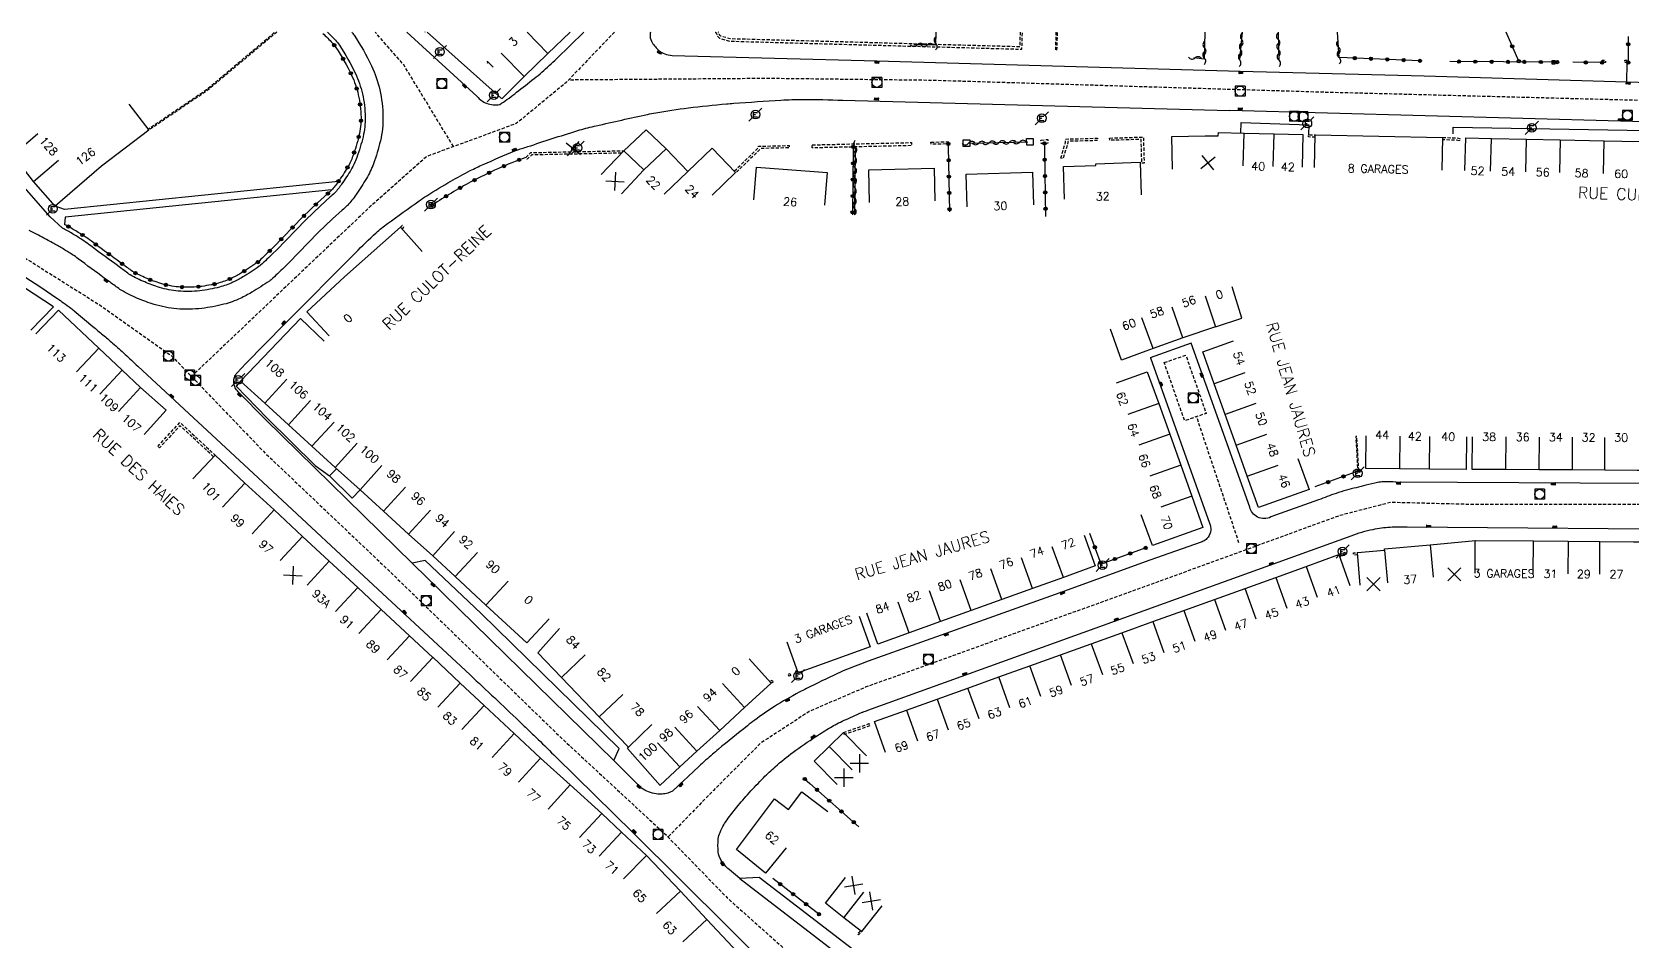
# Model space of a CAD drawing. Header units: millimetres. Extents: x 159999 to 161001, y 122000 to 123000.
# Drawn here: x 160207.2 to 160452.1, y 122860.8 to 123000 of the extents above; entities that cross this region are included whole.
import ezdxf
from ezdxf.enums import TextEntityAlignment as Align

# ---------------------------------------------------------------- set-up
doc = ezdxf.new("R2010")
doc.units = ezdxf.units.MM
doc.linetypes.add('DASHED', pattern=[0.75, 0.5, -0.25])
doc.layers.get('0').update_dxf_attribs({"linetype": 'CONTINUOUS'})
for name, color, linetype in [('W0001', 6, 'DASHED'), ('W0008', 7, 'CONTINUOUS'), ('W0017', 7, 'CONTINUOUS'), ('W0100', 7, 'CONTINUOUS'), ('W0112', 1, 'DASHED'), ('W0310', 3, 'CONTINUOUS'), ('W0322', 7, 'CONTINUOUS'), ('W0330', 7, 'CONTINUOUS'), ('W0400', 7, 'CONTINUOUS'), ('W0420', 7, 'CONTINUOUS'), ('W0471', 7, 'CONTINUOUS'), ('W0989', 7, 'CONTINUOUS'), ('W0991', 7, 'CONTINUOUS'), ('W1102', 7, 'CONTINUOUS')]:
    doc.layers.add(name, color=color, linetype=linetype)
doc.styles.get("Standard").update_dxf_attribs({"font": 'romans.shx', "width": 0.85})

# ---------------------------------------------------------------- blocks, each defined once
blk = doc.blocks.new('T400')
for p, q in [((-0.15, 0.3), (0.15, 0.3)), ((-0.15, -0.25), (-0.15, 0.3)), ((-0.15, 0.15), (0.15, 0.15)), ((-0.15, 0), (0.15, 0)), ((0.15, 0.3), (0.15, -0.25)), ((-0.15, -0.15), (0.15, -0.15)), ((-0.15, -0.25), (-0.15, -0.3)), ((-0.15, -0.3), (0.15, -0.3)), ((0.15, -0.3), (0.15, -0.25))]:
    blk.add_line(p, q)
blk = doc.blocks.new('t991o')
at = {"color": 0, "linetype": 'Continuous'}
for p, q in [((-1, 1), (1, -1)), ((-1, -1), (1, 1))]:
    blk.add_line(p, q, dxfattribs=at)
blk = doc.blocks.new('t322o')
at = {"color": 0, "linetype": 'Continuous'}
for radius in [0.25, 0.15]:
    blk.add_circle((0, 0), radius, dxfattribs=at)
blk = doc.blocks.new('T471')
for p, q in [((-0.333334, 0.333334), (-0.333334, -0.333334)), ((-0.333334, 0.333334), (0.333334, 0.333334)), ((-0.333334, 0), (0, 0)), ((0.500001, 0.500001), (1.000002, 1.000002)), ((-0.500001, -0.500001), (-1.000002, -1.000002)), ((-0.333334, -0.333334), (0.333334, -0.333334))]:
    blk.add_line(p, q)
blk.add_ellipse((0, 0), major_axis=(0.471405, 0.471405), ratio=1, start_param=5.4977871438, end_param=11.780972451)
blk = doc.blocks.new('T420')
for p, q in [((0.75, 0.75), (-0.75, 0.75)), ((-0.75, 0.75), (-0.75, -0.75)), ((0.75, 0.75), (0.75, -0.75)), ((0.75, -0.75), (-0.75, -0.75))]:
    blk.add_line(p, q)
blk.add_ellipse((0, 0), major_axis=(-0.53, 0.53), ratio=1, start_param=3.926991, end_param=10.210176)
blk = doc.blocks.new('t310o')
at = {"color": 0, "linetype": 'Continuous'}
for centre, start, end in [((-0.5, 0.38), 216.8699, 323.1304), ((0.5, -0.37), 36.8699, 143.1303)]:
    blk.add_arc(centre, 0.625, start, end, dxfattribs=at)
blk = doc.blocks.new('t112o')
at = {"color": 0, "linetype": 'Continuous'}
for p, q in [((-0.5, 0.5), (0.5, 0.5)), ((-0.5, -0.5), (-0.5, 0.5)), ((0.5, 0.5), (0.5, -0.5)), ((0.5, -0.5), (-0.5, -0.5))]:
    blk.add_line(p, q, dxfattribs=at)
blk = doc.blocks.new('t330o')
at = {"color": 0, "linetype": 'Continuous'}
for p, q in [((0.25, -0.25), (-0.25, 0.25)), ((-0.25, -0.25), (0.25, 0.25)), ((-0.25, 0.25), (-0.25, -0.25)), ((0.25, 0.25), (-0.25, 0.25)), ((0.25, -0.25), (0.25, 0.25)), ((-0.25, -0.25), (0.25, -0.25)), ((-0.25, -0.25), (-0.25, -0.25))]:
    blk.add_line(p, q, dxfattribs=at)

msp = doc.modelspace()

# ---------------------------------------------------------------- linework, layer by layer
at = {"layer": 'W0001', "flags": 128}
for points in [[(160296.28, 123000), (160288.88, 122992.28), (160281.25, 122985.99), (160267.56, 122980.96), (160258.92, 122973.29), (160231.57, 122947.3)], [(160271.65, 122982.46), (160264.03, 122994.99), (160259.64, 123000)], [(160586.17, 122985.53), (160541.35, 122987.16), (160518.62, 122987.7), (160460.27, 122989.34), (160403.8, 122990.8), (160344.86, 122992.59), (160319.63, 122992.89), (160289.23, 122992.65)], [(160201.58, 122968.27), (160217.61, 122958.19), (160228.52, 122950.47), (160242.8, 122935.61), (160261.9, 122917.46), (160288.21, 122891.92), (160304.24, 122877.06), (160313.51, 122867.52), (160328.3, 122854.35), (160337.18, 122847.09), (160347.93, 122839.96), (160360.71, 122832.3), (160372.47, 122825.65), (160385.65, 122819.33), (160399.61, 122814.81)], [(160391.79, 122921.84), (160385.31, 122941.14)], [(160538.67, 122925.16), (160468.37, 122927.69), (160427.89, 122927.69), (160415.01, 122928.02), (160407.29, 122926.04), (160379.02, 122915.72), (160334.63, 122899.73), (160326.04, 122896.03), (160318.65, 122891.2), (160311.39, 122883.94), (160304.46, 122876.83)]]:
    msp.add_lwpolyline(points, dxfattribs=at)
msp.add_lwpolyline([(160380.36, 122949.41), (160383.65, 122950.56), (160386.77, 122941.65), (160383.48, 122940.5)], close=True, dxfattribs=at)
at = {"layer": 'W0008', "flags": 128}
for points in [[(160256.09, 123000, -0.016897), (160256.45, 122999.5, -0.03836), (160259.1, 122994.82, -0.053252), (160260.37, 122991.15, -0.053672), (160260.86, 122987.01, -0.060975), (160260.46, 122983.36, -0.030069), (160259.4, 122979.84, -0.044398), (160258.33, 122977.59, -0.021743), (160256.75, 122975.13, -0.029883), (160255.42, 122973.47, -0.029529), (160255.27, 122973.33, 0.007), (160254.64, 122972.76), (160253.15, 122971.39), (160250.97, 122969.32), (160246.45, 122964.68), (160245.98, 122964.21, -0.008477), (160243.99, 122962.31, -0.036117), (160243.48, 122961.9, -0.015422), (160240.81, 122960.19, -0.024449), (160239.04, 122959.24, -0.04677), (160236.54, 122958.34, -0.035915), (160233.15, 122957.71, -0.048681), (160229.31, 122957.65, -0.053473), (160225.87, 122958.32, -0.027078), (160223.33, 122959.24, -0.025783), (160220.79, 122960.5, -0.033557), (160220.63, 122960.6, 0.003398), (160219.12, 122961.72), (160218.23, 122962.36, -0.003926), (160214.24, 122965.31, 0.018034), (160213.36, 122965.93, 0.008123), (160211.95, 122966.8, 0.008123), (160210.51, 122967.63, 0.004644), (160208.74, 122968.59, 0.006956), (160207.55, 122969.21, 0.000143), (160206.72, 122969.62, 0.000156)], [(160264.5, 123000), (160275.27, 122990.12, 0.060929), (160275.92, 122989.52, 0.060929), (160276.7, 122989.1, 0.070044), (160277.7, 122988.87, 0.070044), (160278.72, 122988.92, 0.004042), (160279.82, 122989.66, 0.013189), (160280.16, 122989.9, 0.002081), (160281.29, 122990.78, 0.000869), (160283.98, 122992.88, 0.013351), (160285.17, 122993.87, 0.006879), (160287.4, 122995.87), (160291.6, 123000)], [(160301.77, 123000, 0.060285), (160301.72, 122999.35, 0.126778), (160302.03, 122998.38, 0.077504), (160303.11, 122997.14, 0.087995), (160303.95, 122996.65, 0.073291), (160305.08, 122996.41), (160336.41, 122995.58), (160391.96, 122994), (160420.09, 122993.31), (160451.12, 122992.39), (160468.54, 122991.87, 0.04145), (160469.7, 122991.91, 0.058133), (160470.51, 122992.1, 0.045597), (160472.11, 122992.85, 0.066957), (160473.07, 122993.6, 0.072157), (160473.81, 122994.61, 0.046604), (160474.55, 122996.4, 0.05757), (160474.71, 122997.25, 0.04084), (160474.7, 122998.46), (160474.7, 123000)], [(160481.55, 122930.76), (160415.84, 122931.14, 0.01951), (160413.84, 122931.16, 0.04568), (160412.99, 122931.06, 0.007391), (160411.21, 122930.65, 0.004401), (160408.23, 122929.89, 0.019361), (160406.63, 122929.4, 0.01142), (160403.96, 122928.41), (160396.68, 122925.8, -0.120597), (160395.65, 122925.54, -0.120597), (160394.62, 122925.78, -0.111479), (160393.86, 122926.41, -0.111479), (160393.45, 122927.3), (160384.49, 122952.41), (160378.22, 122950.17), (160378.27, 122950.16), (160387.26, 122924.86, -0.135425), (160387.47, 122923.77, -0.135425), (160387.09, 122922.73, -0.08068), (160386.62, 122922.26, -0.08068), (160386.02, 122921.96), (160378.13, 122919.2), (160364.39, 122914.21), (160346.96, 122907.95), (160335.08, 122903.74, 0.007975), (160331.91, 122902.52, 0.016047), (160330.37, 122901.84, 0.002153), (160325.65, 122899.55, 0.008919), (160324.52, 122898.97, 0.017314), (160320.75, 122896.79, 0.020557), (160317.72, 122894.71, 0.008153), (160316.61, 122893.85, 0.002), (160312.16, 122890.25, 0.009714), (160311.25, 122889.48, 0.004187), (160309.19, 122887.63), (160305.14, 122883.86), (160304.42, 122883.54, -0.046457), (160303.54, 122883.4, -0.046457), (160302.66, 122883.42, -0.064137), (160301.48, 122883.72, -0.064137), (160300.41, 122884.31), (160296.18, 122888.54), (160265.3, 122918.71), (160242.92, 122940.65), (160238.72, 122944.95, -0.090659), (160238.27, 122945.56, -0.090659), (160238.06, 122946.29, -0.100757), (160238.14, 122947.13, -0.100757), (160238.55, 122947.86), (160239.88, 122949.26), (160245.8, 122955.28), (160256.68, 122966.23, -0.014971), (160259.8, 122969.27, -0.028868), (160261.55, 122970.69, -0.002868), (160266.38, 122974.15, -0.011743), (160267.59, 122974.95, -0.010532), (160271.24, 122977.18, -0.013345), (160274.21, 122978.79, -0.014119), (160276.19, 122979.73, -0.005874), (160281.03, 122981.81, -0.018305), (160281.63, 122982.03, -0.006149), (160283.45, 122982.6, -0.008888), (160290.99, 122985.01, -0.016596), (160293.45, 122985.65, -0.001801), (160301.32, 122987.4, -0.011492), (160302.57, 122987.64, -0.010743), (160307.57, 122988.39, -0.009268), (160313.4, 122989.01, -0.005425), (160314.51, 122989.1, -0.000839), (160321.73, 122989.58, -0.01618), (160325.11, 122989.68, -0.009037), (160331.18, 122989.57), (160390.34, 122988)], [(160203.64, 122964.13), (160208.51, 122960.95), (160210.14, 122959.83, -0.006194), (160211.07, 122959.21, -0.006194), (160211.99, 122958.57, -0.005647), (160213.13, 122957.73, -0.012776), (160213.62, 122957.34), (160216.5, 122954.92, -0.004418), (160218.02, 122953.67, -0.004418), (160219.51, 122952.39, -0.005842), (160221.45, 122950.65, -0.005842), (160223.34, 122948.87), (160241.79, 122931.8), (160255.14, 122919.32), (160274.19, 122901.62, -0.003533), (160281.68, 122894.55, -0.000493), (160283.24, 122893.05, -0.000423), (160284.58, 122891.77, -0.009055), (160287.34, 122889.03), (160299.15, 122877.46), (160328.18, 122848.58, 0.01483)], [(160353.55, 122843.64), (160318.42, 122870.64), (160315.43, 122870.48), (160313.8, 122871.84, -0.081473), (160312.57, 122873.26, -0.115207), (160312.15, 122874.53, -0.04456), (160312.14, 122876.56, -0.089736), (160312.41, 122877.54, -0.017955), (160313.01, 122878.71, -0.026654), (160313.49, 122879.45, -0.015657), (160314.97, 122881.38, -0.013211), (160316.85, 122883.57, -0.012098), (160319.07, 122885.9, -0.015882), (160320.86, 122887.58, -0.020338), (160323.6, 122889.8, -0.017048), (160327.06, 122892.19, -0.006744), (160329.31, 122893.6, -0.016321), (160330.27, 122894.14, -0.013157), (160331.38, 122894.68, -0.005556), (160334.05, 122895.86, -0.011753), (160334.27, 122895.95, -0.003446), (160335.02, 122896.22), (160408.94, 122922.91, -0.021818), (160410.6, 122923.48, -0.021818), (160412.3, 122923.9, -0.032669), (160414.89, 122924.26, -0.032669), (160417.51, 122924.27), (160466.69, 122923.89)], [(160315.43, 122870.48), (160350.61, 122843.39, -0.003983)]]:
    msp.add_lwpolyline(points, format="xyb", dxfattribs=at)
for points in [[(160390.4, 122988.02), (160450.16, 122986.39), (160481.65, 122985.53)], [(160296.18, 122888.54), (160297.01, 122890.38), (160275.88, 122911.03), (160267.31, 122919.15), (160265.3, 122918.71)]]:
    msp.add_lwpolyline(points, dxfattribs=at)
at = {"layer": 'W0017', "flags": 128}
msp.add_lwpolyline([(160252.35, 123000, -0.018097), (160253.59, 122998.74, -0.037458), (160254.19, 122997.98, -0.03836), (160256.64, 122993.66, -0.053252), (160257.71, 122990.54, -0.053672), (160258.14, 122986.98, -0.060975), (160257.81, 122983.98, -0.030069), (160256.84, 122980.78, -0.044398), (160255.99, 122978.96, -0.021743), (160254.53, 122976.71, -0.028919), (160253.44, 122975.34, 0.00654), (160252.79, 122974.76), (160251.29, 122973.38), (160249.06, 122971.25), (160244.52, 122966.59), (160244.07, 122966.14, -0.008477), (160242.14, 122964.31, -0.036117), (160241.94, 122964.15, -0.015422), (160239.41, 122962.52, -0.024449), (160237.87, 122961.7, -0.04677), (160235.86, 122960.97, -0.035915), (160232.84, 122960.41, -0.048681), (160229.53, 122960.37, -0.053473), (160226.67, 122960.92, -0.027078), (160224.41, 122961.75, -0.024915), (160222.19, 122962.83, 0.003241), (160220.72, 122963.92), (160219.84, 122964.56, -0.003926), (160215.88, 122967.48, 0.018034), (160214.83, 122968.22, 0.008123), (160213.35, 122969.14, 0.008123), (160211.84, 122970.01)], format="xyb", dxfattribs=at)
for points in [[(160451.12, 122992.39), (160451.14, 122995.24)], [(160392.07, 122984.54), (160392.13, 122986.17), (160402.45, 122985.8), (160402.44, 122984.29)], [(160297.68, 122981.83), (160301.11, 122985.01), (160304.16, 122982.12)], [(160424.53, 122984.44), (160424.55, 122985.44), (160454.11, 122984.93), (160454.09, 122983.93)], [(160211.84, 122970.01), (160209.94, 122971.74), (160205.97, 122976.28)], [(160254.06, 122977.15), (160212.13, 122972.85), (160210.7, 122973.33)], [(160253.03, 122975.84), (160212.26, 122971.66), (160212.14, 122970.57)], [(160239.08, 122946.58), (160238.41, 122945.82), (160243.14, 122940.9), (160250.51, 122933.69), (160252.69, 122932.09), (160256.17, 122928.69), (160257.35, 122929.97)], [(160253.76, 122933.18), (160252.69, 122932.09)]]:
    msp.add_lwpolyline(points, dxfattribs=at)
at = {"layer": 'W0100', "flags": 128}
for points in [[(160207.43, 122977.11), (160207.43, 122977.11), (160207.43, 122977.11), (160204.31, 122981.15), (160197.4, 122989.1), (160191.76, 122991.07), (160186.9, 122992.73), (160182.15, 122994.33), (160177.82, 122994.67), (160172.27, 122995.11), (160167.04, 122995.54), (160167.45, 123000)], [(160279.01, 122989.82), (160267.63, 123000)], [(160289.51, 123000), (160286.08, 122996.71), (160282.44, 122993.17), (160279.02, 122989.79)], [(160222, 122988.96), (160225.03, 122984.98), (160217.81, 122979.47), (160210.7, 122973.33), (160207.43, 122977.11), (160211.21, 122980.38)], [(160381.61, 122979.02), (160381.53, 122984.02), (160386.61, 122984.1), (160388.61, 122984.13), (160388.66, 122984.64), (160392.58, 122984.53), (160397.16, 122984.41), (160401.57, 122984.31), (160401.46, 122979.31)], [(160403.34, 122979.25), (160403.44, 122984.25), (160422.92, 122983.86), (160422.82, 122978.86)], [(160426.34, 122978.81), (160426.48, 122983.8), (160430.4, 122983.7), (160435.75, 122983.59), (160440.94, 122983.49), (160447.66, 122983.35), (160453.03, 122983.25), (160462.23, 122983), (160468.23, 122982.84), (160472.85, 122982.83), (160478.05, 122982.75), (160477.97, 122977.75)], [(160294.24, 122978.21), (160297.68, 122981.83), (160300.78, 122978.89), (160304.16, 122982.12), (160307.49, 122978.65), (160311.21, 122982.22), (160314.8, 122978.52), (160311.21, 122975.04)], [(160317.6, 122974.33), (160317.97, 122979.32), (160326.83, 122978.65), (160328.82, 122978.5), (160328.38, 122973.52)], [(160335.3, 122973.91), (160335.17, 122978.91), (160345.15, 122979.18), (160345.28, 122974.18)], [(160365.09, 122974.4), (160364.94, 122979.4), (160369.88, 122979.55), (160369.87, 122979.85), (160376.67, 122980.09), (160376.84, 122975.09)], [(160350.21, 122973.24), (160350.06, 122978.24), (160360.21, 122978.55), (160360.36, 122973.55)], [(160252.61, 122953.52), (160249.21, 122957.19), (160254.97, 122962.53), (160263.52, 122970.14), (160266.85, 122966.4)], [(160207.01, 122954.4), (160210.46, 122957.94), (160202.93, 122962.89), (160200.18, 122958.71)], [(160392.23, 122956.23), (160390.75, 122961.01)], [(160207.78, 122953.82), (160211.22, 122957.45), (160217.39, 122951.62), (160220.98, 122948.25), (160223.79, 122945.63), (160227.7, 122942.12), (160224.35, 122938.4)], [(160286.27, 122910.21), (160282.88, 122906.53), (160276.6, 122912.31), (160271.92, 122916.68), (160268.46, 122919.86), (160264.78, 122923.15), (160260.94, 122926.69), (160257.35, 122929.97), (160253.53, 122933.38), (160250, 122936.61), (160246.4, 122939.91), (160242.77, 122943.21), (160239.08, 122946.58), (160248.23, 122956.17), (160251.85, 122952.71)], [(160388.21, 122954.87), (160383.2, 122953.2), (160378.65, 122951.58), (160377.56, 122951.18), (160373.8, 122949.8), (160372.12, 122954.51)], [(160400.81, 122934.73), (160402.5, 122930.02), (160394.77, 122927.25), (160393.05, 122932.02), (160391.35, 122936.78), (160389.67, 122941.46), (160387.97, 122946.19), (160386.24, 122951.08), (160390.95, 122952.75)], [(160373.06, 122946.33), (160377.77, 122948.02), (160379.52, 122943.15), (160381.2, 122938.44), (160382.88, 122933.72), (160384.57, 122928.98), (160386.28, 122924.2), (160378.55, 122921.41), (160376.85, 122926.11)], [(160426.59, 122938.05), (160426.52, 122933.05), (160420.95, 122933.12), (160416.33, 122933.16), (160411.2, 122933.21), (160411.25, 122938.21)], [(160477.85, 122937.78), (160477.82, 122932.78), (160472.74, 122932.81), (160467.69, 122932.85), (160462.7, 122932.87), (160457.67, 122932.9), (160452.68, 122932.93), (160447.74, 122932.95), (160442.73, 122932.99), (160437.71, 122933.01), (160432.58, 122933.05), (160427.46, 122933.07), (160427.49, 122938.07)], [(160231.76, 122931.64), (160235.2, 122935.26), (160239.73, 122930.96), (160244.23, 122926.9), (160248.56, 122922.81), (160252.64, 122919.02), (160257.01, 122915.01), (160260.59, 122911.62), (160264.92, 122907.61), (160268.48, 122904.31)], [(160368.09, 122923.01), (160369.8, 122918.31), (160364.94, 122916.54), (160360.22, 122914.85), (160355.53, 122913.16), (160350.84, 122911.46), (160346.13, 122909.78), (160341.36, 122908.05), (160336.56, 122906.35), (160334.88, 122911.06)], [(160337.72, 122889.78), (160336.03, 122894.49), (160340.95, 122896.25), (160345.62, 122897.92), (160350.34, 122899.62), (160355.06, 122901.31), (160359.8, 122903.01), (160364.48, 122904.69), (160369.2, 122906.4), (160373.89, 122908.08), (160378.63, 122909.79), (160383.35, 122911.48), (160388.05, 122913.16), (160392.73, 122914.86), (160397.44, 122916.55), (160402.07, 122918.21), (160407.06, 122920.03), (160408.77, 122915.33)], [(160410.35, 122915.37), (160409.91, 122920.35), (160414.05, 122920.72), (160414.03, 122920.91), (160421.01, 122921.54), (160427.97, 122922.17)], [(160427.93, 122922.18), (160436.83, 122922.12), (160442.14, 122922.07), (160446.99, 122922.04), (160452.11, 122922.01), (160457.07, 122921.98), (160462.06, 122921.94), (160467.09, 122921.92), (160472.17, 122921.88), (160477.1, 122921.85), (160482.15, 122921.82), (160487.09, 122921.79), (160492.09, 122921.74), (160497.06, 122921.72), (160502.07, 122921.69), (160507.06, 122921.66), (160512.17, 122921.63), (160517.27, 122921.59), (160517.23, 122916.59)], [(160333.7, 122910.61), (160335.4, 122905.91), (160324.36, 122901.93), (160322.67, 122906.64)], [(160303.24, 122884.71), (160298.24, 122890.36), (160298.4, 122890.56), (160293.95, 122895.19), (160288.18, 122901.24), (160284.55, 122905.01), (160287.87, 122908.75)], [(160268.46, 122904.32), (160272.68, 122900.35), (160276.33, 122896.93), (160280.94, 122892.67), (160284.96, 122888.91), (160289.5, 122884.81), (160294.31, 122880.41), (160297.34, 122877.55), (160301.19, 122874.01), (160306.35, 122868.53), (160310.39, 122864.21), (160314.39, 122859.97), (160319.14, 122854.94), (160323.81, 122850.05), (160327.78, 122845.86), (160324.58, 122840.69)], [(160316.86, 122904.07), (160320.24, 122900.39), (160316.17, 122896.64), (160312.36, 122893.12), (160308.84, 122889.94), (160306.24, 122887.56), (160303.25, 122884.76)], [(160330.35, 122884.86), (160326.83, 122888.41), (160329.1, 122890.65), (160331.32, 122892.83), (160334.82, 122889.25)], [(160322.52, 122875.17), (160319.36, 122871.3), (160314.91, 122874.93), (160320.76, 122882.69), (160322.91, 122881.06), (160324.93, 122883.74), (160328.92, 122880.74)], [(160337.14, 122866.29), (160334.06, 122862.35), (160331.35, 122864.47), (160328.53, 122866.68), (160331.62, 122870.61)]]:
    msp.add_lwpolyline(points, dxfattribs=at)
msp.add_lwpolyline([(160289.72, 122981.99), (160290.29, 122982.05), (160290.26, 122982.34), (160289.69, 122982.29)], close=True, dxfattribs=at)
at = {"layer": 'W0112', "flags": 128}
for points in [[(160244.64, 123000), (160233.98, 122991.04), (160225.03, 122984.98), (160224.93, 122985.13), (160233.87, 122991.18), (160244.35, 123000)], [(160267.31, 123000), (160267.28, 122999.96), (160267.24, 123000)], [(160363.79, 123000), (160363.71, 122997.21), (160363.95, 122997.2), (160364.03, 123000)], [(160403.46, 122983.91), (160402.43, 122983.94), (160402.44, 122984.29), (160403.47, 122984.26)], [(160422.92, 122983.86), (160425.07, 122983.81), (160425.57, 122983.71), (160425.5, 122983.36), (160425.03, 122983.45), (160422.91, 122983.5)], [(160297.34, 122981.47), (160283.63, 122981.19), (160282.93, 122980.55), (160282.69, 122980.82), (160283.49, 122981.55), (160297.68, 122981.83)], [(160314.6, 122978.73), (160318.29, 122982.29), (160318.29, 122982.52), (160323, 122982.63), (160323.01, 122982.28), (160318.64, 122982.17), (160318.64, 122982.14), (160314.84, 122978.47)], [(160234.96, 122935), (160229.83, 122939.76), (160226.67, 122936.35), (160226.41, 122936.59), (160229.81, 122940.26), (160235.2, 122935.26)], [(160407.06, 122920.03), (160408.05, 122920.41), (160408.17, 122920.07), (160407.19, 122919.69)], [(160409.94, 122920), (160409.34, 122919.94), (160409.3, 122920.29), (160409.91, 122920.35)], [(160324.26, 122902.27), (160323.94, 122902.18), (160324.05, 122901.84), (160324.36, 122901.93)], [(160333.92, 122862.49), (160333.43, 122862), (160333.57, 122861.86), (160334.06, 122862.35)]]:
    msp.add_lwpolyline(points, dxfattribs=at)
for points in [[(160311.67, 123000, -0.152562), (160311.96, 122999.57, 0.260354), (160312.55, 122998.99), (160313.92, 122998.6), (160358.59, 122997.37), (160358.67, 123000)], [(160358.31, 123000), (160358.25, 122997.73), (160313.98, 122998.95), (160312.64, 122999.33, -0.260354), (160312.3, 122999.67, 0.074983), (160312.15, 123000, 0.074983)]]:
    msp.add_lwpolyline(points, format="xyb", dxfattribs=at)
for points in [[(160447.83, 122995.32), (160447.33, 122995.31), (160447.32, 122995.67), (160447.83, 122995.67)], [(160451.33, 122995.33), (160450.82, 122995.32), (160450.81, 122995.68), (160451.32, 122995.69)], [(160361.5, 122983.47), (160362.53, 122983.55), (160362.57, 122982.99), (160361.54, 122982.92)], [(160364.53, 122980.7), (160365.27, 122983.12), (160365.27, 122983.62), (160370.16, 122983.75), (160370.17, 122983.39), (160365.63, 122983.27), (160365.63, 122983.07), (160364.87, 122980.6)], [(160372.01, 122983.77), (160377.16, 122983.93), (160377.29, 122979.93), (160376.93, 122979.92), (160376.82, 122983.56), (160372.02, 122983.42)], [(160326.51, 122982.73), (160341.7, 122983.09), (160341.72, 122982.62), (160326.53, 122982.26)], [(160344.68, 122983.15), (160347.54, 122983.2), (160347.55, 122982.88), (160344.69, 122982.82)], [(160263.76, 122969.87), (160264.06, 122970.14), (160263.82, 122970.4), (160263.52, 122970.14)], [(160410.12, 122932.85), (160410.1, 122933.14), (160409.82, 122938.13), (160409.65, 122938.12), (160409.93, 122933.13), (160409.94, 122932.84)], [(160320.53, 122900.51), (160320.24, 122900.39), (160320.1, 122900.71), (160320.4, 122900.84)], [(160323.22, 122901.52), (160322.93, 122901.43), (160322.82, 122901.77), (160323.11, 122901.86)], [(160331.3, 122892.82), (160335.21, 122894.17), (160335.33, 122893.84), (160331.42, 122892.49)]]:
    msp.add_lwpolyline(points, close=True, dxfattribs=at)
at = {"layer": 'W0310', "flags": 128}
for points in [[(160345.43, 123000), (160345.38, 122997.97), (160342.08, 122998.05)], [(160386.57, 123000), (160386.47, 122995.85), (160384.9, 122996.07)], [(160391.9, 122995.72), (160392.32, 123000)], [(160397.76, 123000), (160397.89, 122995.7)], [(160407.09, 122996.11), (160406.87, 123000)], [(160333.08, 122982.41), (160333.07, 122982.01), (160332.97, 122972.01)], [(160350.43, 122982.98), (160359.49, 122983.19)]]:
    msp.add_lwpolyline(points, dxfattribs=at)
at = {"layer": 'W0322', "flags": 128}
for points in [[(160251.66, 122999.77, -0.021737), (160253.12, 122998.31, -0.037458), (160253.66, 122997.62, -0.03836), (160256.06, 122993.39, -0.053252), (160257.09, 122990.4, -0.053672), (160257.5, 122986.97, -0.060975), (160257.19, 122984.13, -0.030069), (160256.25, 122981, -0.044398), (160255.44, 122979.28, -0.021743), (160254.01, 122977.07, -0.028267), (160252.99, 122975.8, 0.006253), (160252.36, 122975.23), (160250.86, 122973.85), (160248.61, 122971.71), (160244.07, 122967.04), (160243.62, 122966.6, -0.008477), (160241.71, 122964.77, -0.036117), (160241.58, 122964.67, -0.015422), (160239.08, 122963.07, -0.024449), (160237.6, 122962.28, -0.04677), (160235.7, 122961.58, -0.035915), (160232.77, 122961.04, -0.048681), (160229.59, 122961, -0.053473), (160226.86, 122961.53, -0.027078), (160224.66, 122962.33, -0.024466), (160222.53, 122963.37, 0.003163), (160221.09, 122964.43), (160220.21, 122965.07, -0.003926), (160216.26, 122967.99, 0.018034), (160215.18, 122968.75, 0.008123), (160213.68, 122969.68, 0.008123), (160212.14, 122970.57)], [(160282.69, 122980.82, 0.016801), (160278.44, 122979.08, 0.016801), (160274.32, 122977.06, 0.01261), (160271.32, 122975.36, 0.01261), (160268.41, 122973.52)]]:
    msp.add_lwpolyline(points, format="xyb", dxfattribs=at)
for points in [[(160434.59, 122995.52), (160432.65, 123000)], [(160451.34, 122999.33), (160451.33, 122995.33)], [(160419.48, 122995.59), (160407.09, 122996.11)], [(160440.44, 122995.4), (160424.03, 122995.48)], [(160447.33, 122995.31), (160442.83, 122995.38)], [(160332.78, 122982.41), (160332.78, 122982.01), (160332.68, 122972.01)], [(160347.33, 122982.87), (160347.33, 122982.48), (160347.53, 122972.49)], [(160362.03, 122982.96), (160362.05, 122981.75), (160362.22, 122971.76)], [(160410.12, 122932.85), (160403.39, 122930.39)], [(160377.52, 122921.06), (160370.69, 122918.59), (160368.99, 122923.29)], [(160325.37, 122885.7), (160326.14, 122885.02), (160333.64, 122878.4)], [(160327.55, 122865.01), (160320.48, 122870.5)]]:
    msp.add_lwpolyline(points, dxfattribs=at)
at = {"layer": 'W1102'}
for p, q in [((160282.9, 123000), (160286.08, 122996.71)), ((160278.94, 122996.74), (160282.44, 122993.17)), ((160392.44, 122979.53), (160392.58, 122984.53)), ((160397.04, 122979.41), (160397.16, 122984.41)), ((160430.28, 122978.7), (160430.4, 122983.7)), ((160435.65, 122978.59), (160435.75, 122983.59)), ((160440.94, 122983.49), (160440.84, 122978.49)), ((160447.56, 122978.35), (160447.66, 122983.35)), ((160300.78, 122978.89), (160297.33, 122975.26)), ((160307.49, 122978.65), (160303.88, 122975.19)), ((160386.62, 122959.61), (160388.21, 122954.87)), ((160383.2, 122953.2), (160381.56, 122957.92)), ((160378.65, 122951.58), (160376.95, 122956.28)), ((160388.21, 122954.87), (160392.23, 122956.23)), ((160213.97, 122947.98), (160217.39, 122951.62)), ((160220.98, 122948.25), (160217.57, 122944.6)), ((160242.77, 122943.21), (160246.14, 122946.9)), ((160392.68, 122947.87), (160387.97, 122946.19)), ((160223.79, 122945.63), (160220.41, 122941.94)), ((160249.77, 122943.6), (160246.4, 122939.91)), ((160379.52, 122943.15), (160374.81, 122941.46)), ((160394.37, 122943.15), (160389.67, 122941.46)), ((160250, 122936.61), (160253.38, 122940.3)), ((160253.53, 122933.38), (160256.89, 122937.09)), ((160381.2, 122938.44), (160376.49, 122936.77)), ((160391.35, 122936.78), (160396.05, 122938.47)), ((160416.38, 122938.15), (160416.33, 122933.16)), ((160420.95, 122933.12), (160421, 122938.12)), ((160432.61, 122938.05), (160432.58, 122933.05)), ((160437.71, 122933.01), (160437.74, 122938.01)), ((160442.76, 122937.99), (160442.73, 122932.99)), ((160447.74, 122932.95), (160447.77, 122937.95)), ((160257.35, 122929.97), (160260.7, 122933.68)), ((160382.88, 122933.72), (160378.17, 122932.04)), ((160393.05, 122932.02), (160397.76, 122933.71)), ((160236.33, 122927.29), (160239.73, 122930.96)), ((160260.94, 122926.69), (160264.32, 122930.38)), ((160384.57, 122928.98), (160379.86, 122927.3)), ((160240.84, 122923.22), (160244.23, 122926.9)), ((160264.78, 122923.15), (160268.14, 122926.85)), ((160245.15, 122919.16), (160248.56, 122922.81)), ((160268.46, 122919.86), (160271.81, 122923.56)), ((160271.92, 122916.68), (160275.31, 122920.35)), ((160364.94, 122916.54), (160363.23, 122921.24)), ((160414.05, 122920.72), (160414.49, 122915.74)), ((160421.01, 122921.54), (160421.47, 122916.56)), ((160427.9, 122917.18), (160427.93, 122922.18)), ((160436.79, 122917.12), (160436.83, 122922.12)), ((160442.14, 122922.07), (160442.1, 122917.07)), ((160446.96, 122917.04), (160446.99, 122922.04)), ((160252.64, 122919.02), (160249.25, 122915.35)), ((160355.53, 122913.16), (160353.83, 122917.86)), ((160360.22, 122914.85), (160358.53, 122919.55)), ((160402.07, 122918.21), (160403.77, 122913.51)), ((160253.6, 122911.35), (160257.01, 122915.01)), ((160276.6, 122912.31), (160280, 122915.97)), ((160350.84, 122911.46), (160349.15, 122916.17)), ((160397.44, 122916.55), (160399.13, 122911.84)), ((160341.36, 122908.05), (160339.68, 122912.76)), ((160346.13, 122909.78), (160344.44, 122914.49)), ((160388.05, 122913.16), (160389.74, 122908.46)), ((160394.43, 122910.15), (160392.73, 122914.86)), ((160257.17, 122907.97), (160260.59, 122911.62)), ((160383.35, 122911.48), (160385.04, 122906.77)), ((160261.52, 122903.94), (160264.92, 122907.61)), ((160373.89, 122908.08), (160375.58, 122903.37)), ((160378.63, 122909.79), (160380.32, 122905.08)), ((160369.2, 122906.4), (160370.89, 122901.69)), ((160268.48, 122904.31), (160265.08, 122900.64)), ((160288.18, 122901.24), (160291.8, 122904.69)), ((160361.49, 122898.31), (160359.8, 122903.01)), ((160366.18, 122899.99), (160364.48, 122904.69)), ((160272.68, 122900.35), (160269.25, 122896.7)), ((160316.17, 122896.64), (160312.78, 122900.31)), ((160356.75, 122896.61), (160355.06, 122901.31)), ((160293.95, 122895.19), (160297.56, 122898.65)), ((160345.62, 122897.92), (160347.31, 122893.22)), ((160352.03, 122894.92), (160350.34, 122899.62)), ((160276.33, 122896.93), (160272.93, 122893.27)), ((160308.98, 122896.81), (160312.36, 122893.12)), ((160340.95, 122896.25), (160342.64, 122891.54)), ((160302, 122894.03), (160298.4, 122890.56)), ((160305.48, 122893.63), (160308.84, 122889.94)), ((160277.54, 122889), (160280.94, 122892.67)), ((160306.24, 122887.56), (160302.84, 122891.23)), ((160329.1, 122890.65), (160332.6, 122887.09)), ((160284.96, 122888.91), (160281.58, 122885.23)), ((160289.5, 122884.81), (160286.14, 122881.11)), ((160294.31, 122880.41), (160290.9, 122876.75)), ((160293.93, 122873.89), (160297.34, 122877.55)), ((160297.67, 122870.45), (160301.19, 122874.01)), ((160306.35, 122868.53), (160302.7, 122865.11)), ((160331.35, 122864.47), (160334.43, 122868.41)), ((160306.74, 122860.78), (160310.39, 122864.21))]:
    msp.add_line(p, q, dxfattribs=at)
at = {"layer": 'W1102', "flags": 128}
msp.add_lwpolyline([(160208.08, 122984.43), (160204.31, 122981.15)], dxfattribs=at)

# ---------------------------------------------------------------- block references
at = {"layer": 'W0112'}
for p, rotation in [((160359.82, 122983.19), 180.7803535335691), ((160350.12, 122982.98), 0.06807084001310137)]:
    msp.add_blockref('t112o', p, dxfattribs=dict(at, rotation=rotation))
at = {"layer": 'W0310'}
for p, rotation in [((160342.56, 122998.04), 178.6755699191112), ((160344.12, 122998), 178.6755699191112), ((160345.39, 122998.27), 268.67556991949), ((160386.51, 122997.58), 268.5846896161025), ((160392.05, 122997.28), 84.36025669040431), ((160392.21, 122998.84), 84.36025669040431), ((160397.79, 122998.85), 271.7175829960956), ((160397.84, 122997.29), 271.7175829960956), ((160407, 122997.67), 93.14685236143558), ((160385.08, 122996.04), 172.1892713805497), ((160386.47, 122996.02), 268.5846896161025), ((160391.9, 122995.72), 84.36025669040431), ((160397.89, 122995.72), 271.7175829960956), ((160407.09, 122996.11), 93.14685236143558), ((160333.06, 122980.84), 269.4288540738657), ((160333.08, 122982.41), 269.4288540730612), ((160350.43, 122982.98), 1.323392111787689), ((160351.99, 122983.01), 1.323392111787689), ((160353.56, 122983.05), 1.323392111787689), ((160355.12, 122983.08), 1.323392111787689), ((160356.69, 122983.12), 1.323392111787689), ((160358.25, 122983.16), 1.323392111787689), ((160333.03, 122977.71), 269.4288540738657), ((160333.04, 122979.27), 269.4288540738657), ((160333.01, 122976.14), 269.4288540738657), ((160332.98, 122973.01), 269.4288540738657), ((160333, 122974.58), 269.4288540738657)]:
    msp.add_blockref('t310o', p, dxfattribs=dict(at, rotation=rotation))
at = {"layer": 'W0322'}
for p, rotation in [((160253.4, 122997.98), 308.3072378605948), ((160451.33, 122998.12), 269.8694485525221), ((160254.75, 122995.88), 300.2159964171344), ((160409.49, 122996.01), 177.616398392344), ((160411.98, 122995.91), 177.616398392344), ((160414.48, 122995.8), 177.616398392344), ((160416.98, 122995.7), 177.616398392344), ((160419.48, 122995.59), 177.616398392344), ((160433.59, 122997.81), 113.3985461243459), ((160434.59, 122995.52), 113.3985461243459), ((160255.93, 122993.68), 295.7041458714754), ((160425.44, 122995.47), 179.7154491568759), ((160427.94, 122995.46), 179.7154491568759), ((160430.44, 122995.45), 179.7154491568759), ((160432.94, 122995.43), 179.7154491568759), ((160435.44, 122995.42), 179.7154491568759), ((160437.94, 122995.41), 179.7154491568759), ((160440.44, 122995.4), 179.7154491568759), ((160444.83, 122995.35), 179.1930916940521), ((160447.33, 122995.31), 179.1930916940521), ((160451.33, 122995.33), 269.8694485525221), ((160256.84, 122991.35), 286.7370084367203), ((160257.36, 122988.91), 277.5685113397717), ((160257.5, 122986.42), 267.9566072432467), ((160257.14, 122983.95), 256.3014185178783), ((160256.44, 122981.55), 251.0361100053075), ((160332.78, 122982.41), 269.4288540688663), ((160347.33, 122982.87), 271.1542407068465), ((160362.03, 122982.96), 270.9363715701248), ((160255.43, 122979.27), 239.6023411648109), ((160277.1, 122978.46), 25.42412844709346), ((160279.37, 122979.49), 23.32725099494788), ((160281.69, 122980.44), 21.23037354307088), ((160332.76, 122979.91), 269.4288540740324), ((160347.38, 122980.37), 271.15424070681), ((160362.07, 122980.46), 270.9363715703579), ((160254.07, 122977.17), 234.87012659367), ((160272.66, 122976.15), 29.61788335117892), ((160274.86, 122977.34), 27.52100589897886), ((160332.73, 122977.41), 269.4288540740324), ((160347.43, 122977.87), 271.15424070681), ((160362.12, 122977.96), 270.9363715703579), ((160250.59, 122973.6), 223.5844775410473), ((160252.43, 122975.29), 222.494131803415), ((160268.41, 122973.52), 33.81163825431589), ((160270.51, 122974.87), 31.71476080246082), ((160332.71, 122974.91), 269.4288540740324), ((160347.48, 122975.38), 271.15424070681), ((160362.16, 122975.46), 270.9363715703579), ((160248.78, 122971.87), 223.5844775410473), ((160332.68, 122972.41), 269.4288540740324), ((160347.53, 122972.88), 271.15424070681), ((160362.2, 122972.96), 270.9363715703579), ((160212.74, 122970.23), 150.1982585088552), ((160214.88, 122968.94), 147.565595901308), ((160247.03, 122970.09), 225.7848406119607), ((160216.92, 122967.5), 143.2080818015422), ((160243.54, 122966.51), 224.5747725916248), ((160245.29, 122968.3), 225.7848406119607), ((160218.93, 122966.01), 143.6661901363946), ((160220.95, 122964.54), 143.9576090483826), ((160241.73, 122964.79), 222.7348652580421), ((160223, 122963.12), 152.4187872257486), ((160225.27, 122962.08), 158.5284227091325), ((160227.65, 122961.31), 166.5865759480914), ((160235.08, 122961.43), 192.8476274143087), ((160237.45, 122962.21), 204.4497394030325), ((160239.64, 122963.41), 211.6930033081815), ((160230.12, 122960.96), 177.0877765474758), ((160232.62, 122961.03), 185.8164648304532), ((160407.77, 122932), 200.055558449295), ((160410.12, 122932.85), 200.055558449295), ((160405.42, 122931.14), 200.055558449295), ((160369.76, 122921.17), 109.8826531612826), ((160375.16, 122920.21), 199.8826531613941), ((160377.52, 122921.06), 199.8826531613941), ((160370.61, 122918.82), 109.8826531612826), ((160372.81, 122919.36), 199.8826531613941), ((160325.37, 122885.7), 318.5643040994968), ((160327.25, 122884.05), 318.5643040995286), ((160329.12, 122882.39), 318.5643040995286), ((160330.99, 122880.74), 318.5643040995286), ((160332.87, 122879.08), 318.5643040995286), ((160321.63, 122869.61), 142.1826454826021), ((160323.6, 122868.08), 142.1826454826021), ((160325.58, 122866.54), 142.1826454826021), ((160327.55, 122865.01), 142.1826454826021)]:
    msp.add_blockref('t322o', p, dxfattribs=dict(at, rotation=rotation))
at = {"layer": 'W0330'}
msp.add_blockref('t330o', (160439.91, 122995.36), dxfattribs=at)
at = {"layer": 'W0400'}
for p, rotation in [((160303.14, 122996.89), 241.1265691207015), ((160336.44, 122995.35), 85.86863299960214), ((160392.05, 122993.79), 270.3854178630892), ((160273.36, 122991.75), 46.53672677997163), ((160451.3, 122992.16), 261.5219092530341), ((160336.37, 122989.76), 84.80465538567599), ((160392, 122988.22), 87.463611806369), ((160450.14, 122986.58), 95.70890092233867), ((160280.93, 122981.99), 292.2695534342918), ((160218.51, 122961.96), 228.0076142301741), ((160245.69, 122955.47), 134.5369571837909), ((160386.1, 122947.52), 22.16502888894488), ((160228.53, 122944.28), 229.1297381699647), ((160238.95, 122944.47), 227.479583259285), ((160379.84, 122946.16), 25.53636183829396), ((160416.21, 122930.97), 91.25759097142573), ((160439.9, 122930.86), 90.22807412031476), ((160420.78, 122924.37), 268.5174156047967), ((160440.12, 122924.28), 85.66834643369765), ((160396.75, 122918.64), 289.8291504498534), ((160268.5, 122915.43), 227.7635220213878), ((160364.76, 122914.18), 289.176472363587), ((160264.14, 122911.21), 45.08122266335508), ((160373.04, 122910.09), 291.367115151319), ((160347.02, 122907.8), 108.8114947429799), ((160349.85, 122901.75), 287.2068140127229), ((160322.75, 122897.78), 117.5056793300379), ((160326.64, 122892.1), 299.3988518167722), ((160326.67, 122892.15), 130.7167023412032), ((160300.03, 122884.54), 231.5248421341523), ((160306.41, 122884.84), 317.0460330109004), ((160299.29, 122877.64), 44.03321837488568), ((160312.8, 122872.74), 212.608591980153)]:
    msp.add_blockref('T400', p, dxfattribs=dict(at, rotation=rotation))
at = {"layer": 'W0420'}
for p in [(160269.83, 122992.09), (160336.4, 122992.28), (160391.97, 122990.95), (160400.25, 122987.11), (160401.59, 122987.06), (160451.2, 122987.24), (160279.44, 122983.89), (160228.05, 122950.41), (160231.3, 122947.5), (160232.19, 122946.68), (160384.79, 122944.01), (160437.77, 122929.28), (160393.68, 122920.94), (160267.46, 122912.97), (160344.28, 122904), (160302.92, 122877.22)]:
    msp.add_blockref('T420', p, dxfattribs=at)
at = {"layer": 'W0471'}
for p in [(160269.57, 122996.96), (160277.82, 122990.34), (160317.82, 122987.36), (160361.63, 122986.8), (160402.24, 122986.02), (160436.58, 122985.34), (160290.61, 122982.28), (160210.38, 122972.96), (160268.2, 122973.59), (160238.71, 122946.76), (160409.94, 122932.48), (160407.63, 122920.51), (160370.92, 122918.44), (160324.35, 122901.47)]:
    msp.add_blockref('T471', p, dxfattribs=at)
at = {"layer": 'W0991'}
for p, rotation in [((160289.99, 122982.17), 5.755471462834985), ((160387.04, 122980.02), 84.79612683655638), ((160296.34, 122977.14), 312.4511099999999), ((160247.08, 122916.87), 312.4511099999999), ((160333.73, 122888.1), 314.9875389922398), ((160331.35, 122885.92), 314.9875389922398), ((160332.86, 122869.43), 54.22288128085859), ((160335.57, 122867.04), 54.22288128085859)]:
    msp.add_blockref('t991o', p, dxfattribs=dict(at, rotation=rotation))
for p in [(160424.72, 122917.01), (160412.36, 122915.51)]:
    msp.add_blockref('t991o', p, dxfattribs=at)

# ---------------------------------------------------------------- texts
at = {"layer": 'W0989'}
for s, rotation, p in [('RUE CULOT-REINE', 358.0162, (160454.55, 122975.06)), ('RUE CULOT-REINE', 43.6872, (160269.07, 122962.43)), ('RUE JEAN JAURES', 286.1866, (160399.73, 122945.3)), ('RUE DES HAIES', 316.9261, (160223.53, 122932.67)), ('RUE JEAN JAURES', 16.2016, (160343.35, 122919.91))]:
    msp.add_text(s, height=1.75, rotation=rotation, dxfattribs=at).set_placement(p, align=Align.MIDDLE)
at = {"layer": 'W0991'}
for s, rotation, p in [('3', 44.4076, (160280.77, 122998.52)), ('1', 44.4076, (160277.22, 122995.04)), ('128', 311.2797, (160209.73, 122982.55)), ('126', 36.969, (160215.36, 122980.95)), ('40', 358.487, (160394.73, 122979.47)), ('42', 358.7468, (160399.26, 122979.36)), ('8 GARAGES', 358.8485, (160413.08, 122979.05)), ('52', 358.4365, (160428.3, 122978.75)), ('54', 358.8095, (160432.97, 122978.64)), ('56', 358.8825, (160438.25, 122978.54)), ('58', 358.8596, (160444.2, 122978.42)), ('60', 358.9562, (160450.25, 122978.3)), ('22', 313.7613, (160302.21, 122976.93)), ('24', 313.7613, (160308.15, 122975.56)), ('26', 355.6856, (160323.14, 122974.02)), ('28', 1.5254, (160340.29, 122974.05)), ('30', 1.7818, (160355.29, 122973.4)), ('32', 1.9766, (160370.95, 122974.87)), ('56', 20.0662, (160384.12, 122958.78)), ('0', 20.0662, (160388.78, 122959.84)), ('0', 42.8371, (160255.49, 122956.19)), ('58', 20.0662, (160379.24, 122957.1)), ('60', 20.0662, (160374.96, 122955.27)), ('113', 316.6316, (160210.87, 122950.9)), ('108', 318.1853, (160244.29, 122948.59)), ('54', 289.7199, (160391.81, 122950.06)), ('111', 316.8843, (160215.77, 122946.29)), ('109', 316.9429, (160218.97, 122943.29)), ('106', 318.1853, (160247.95, 122945.26)), ('62', 289.7199, (160373.94, 122943.89)), ('52', 289.7199, (160393.53, 122945.51)), ('104', 318.1853, (160251.58, 122941.95)), ('107', 318.0427, (160222.4, 122940.16)), ('102', 318.1853, (160255.14, 122938.69)), ('64', 289.6927, (160375.65, 122939.11)), ('50', 289.7199, (160395.21, 122940.81)), ('44', 359.4045, (160413.71, 122938.35)), ('42', 359.4045, (160418.68, 122938.14)), ('40', 359.4045, (160423.8, 122938.08)), ('38', 359.4045, (160430.05, 122938.06)), ('36', 359.4045, (160435.18, 122938.03)), ('34', 359.4045, (160440.25, 122938)), ('32', 359.4045, (160445.27, 122937.97)), ('30', 359.4045, (160450.24, 122937.94)), ('100', 318.1853, (160258.78, 122935.4)), ('66', 289.5407, (160377.33, 122934.41)), ('48', 289.7199, (160396.91, 122936.08)), ('98', 318.1853, (160262.51, 122932.02)), ('46', 289.7199, (160398.7, 122931.32)), ('101', 312.1678, (160234.57, 122929.67)), ('68', 289.6854, (160379.02, 122929.67)), ('96', 318.1853, (160266.25, 122928.6)), ('99', 317.913, (160238.63, 122925.22)), ('94', 318.1853, (160269.95, 122925.23)), ('70', 289.6835, (160380.72, 122924.91)), ('92', 318.1853, (160273.57, 122921.96)), ('72', 19.9974, (160365.67, 122921.69)), ('97', 316.6484, (160242.96, 122921.22)), ('74', 19.9974, (160360.89, 122920.4)), ('90', 318.1853, (160277.67, 122918.15)), ('78', 19.9974, (160351.48, 122917.01)), ('76', 19.9974, (160356.19, 122918.71)), ('3 GARAGES', 359.6072, (160432.35, 122917.15)), ('31', 359.4306, (160439.43, 122917.09)), ('29', 359.7184, (160444.54, 122917.06)), ('27', 359.6288, (160449.52, 122917.03)), ('80', 19.9974, (160346.8, 122915.33)), ('41', 19.9536, (160406.27, 122914.42)), ('37', 5.1807, (160417.98, 122916.25)), ('93A', 317.4543, (160251.44, 122913.33)), ('0', 318.1853, (160283.13, 122913.1)), ('84', 19.9974, (160337.28, 122911.91)), ('82', 19.9974, (160342.05, 122913.62)), ('43', 19.8055, (160401.45, 122912.68)), ('91', 316.5844, (160255.36, 122909.68)), ('3 GARAGES', 19.9974, (160328.18, 122908.62)), ('47', 19.8975, (160392.09, 122909.31)), ('45', 19.7117, (160396.77, 122911)), ('49', 19.7099, (160387.38, 122907.61)), ('89', 317.1865, (160259.36, 122905.95)), ('84', 313.6406, (160289.96, 122906.6)), ('51', 19.728, (160382.68, 122905.93)), ('87', 317.1865, (160263.53, 122902.06)), ('0', 42.4283, (160314.82, 122902.19)), ('55', 19.7072, (160373.23, 122902.53)), ('53', 19.8334, (160377.96, 122904.23)), ('82', 313.6406, (160294.68, 122901.67)), ('57', 19.8718, (160368.54, 122900.84)), ('85', 317.1865, (160267.14, 122898.7)), ('94', 42.4283, (160310.87, 122898.55)), ('61', 19.6989, (160359.12, 122897.46)), ('59', 19.7602, (160363.83, 122899.15)), ('83', 316.9181, (160271.09, 122894.98)), ('78', 313.6406, (160299.78, 122896.34)), ('96', 42.4283, (160307.24, 122895.24)), ('63', 19.7335, (160354.39, 122895.76)), ('98', 42.4283, (160304.17, 122892.44)), ('67', 19.7649, (160344.98, 122892.38)), ('65', 19.766, (160349.67, 122894.07)), ('81', 317.2679, (160275.24, 122891.12)), ('100', 43.1542, (160301.36, 122889.82)), ('69', 19.6385, (160340.17, 122890.66)), ('79', 316.9271, (160279.53, 122887.14)), ('77', 317.9626, (160283.88, 122883.15)), ('75', 317.4898, (160288.53, 122878.92)), ('73', 316.6009, (160292.39, 122875.34)), ('62', 320.7568, (160320.37, 122876.72)), ('71', 317.4264, (160295.88, 122872.1)), ('65', 313.3199, (160300.13, 122867.84)), ('63', 313.0331, (160304.71, 122862.96))]:
    msp.add_text(s, height=1.25, rotation=rotation, dxfattribs=at).set_placement(p, align=Align.MIDDLE)

doc.saveas('drawing.dxf')
